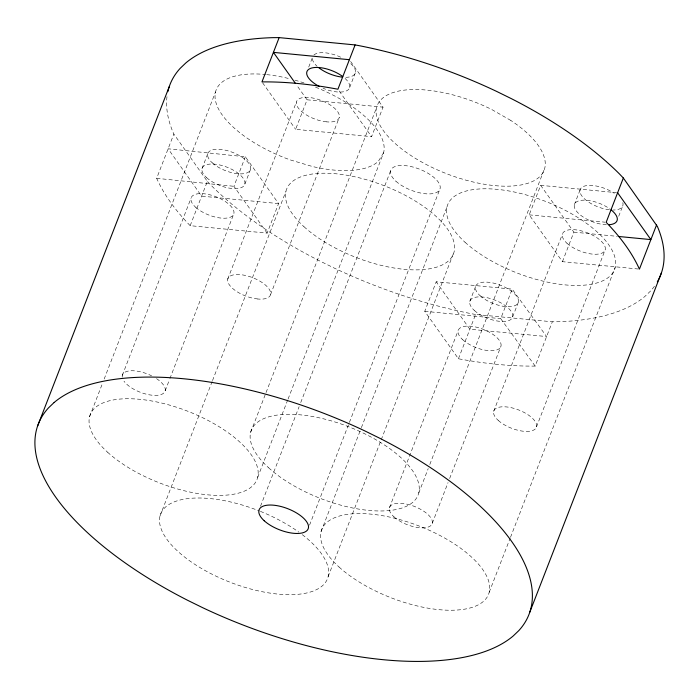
<?xml version="1.0" encoding="UTF-8"?>
<svg xmlns="http://www.w3.org/2000/svg" width="699" height="699" viewBox="0 0 699 699"><rect width="100%" height="100%" fill="white"/><g stroke="black" fill="none" stroke-linecap="round" stroke-linejoin="round"><path stroke-width="0.52" stroke-dasharray="3.5 2.62" d="M278.586 203.592L201.635 196.157L168.109 148.791L245.366 156.777L278.586 203.592L267.14 233.125L190.18 225.681C176.733 211.718 164.632 196.096 156.663 178.315L173.841 134.033L173.3 132.915A263.156 113.29 21.2 0 1 167.113 95.763M89.568 416.7L102.596 383.096M104.177 379.024L215.545 91.91M202.002 168.59L207.725 153.824M122.316 375.328L191.028 198.167M190.18 225.681L207.358 181.391L173.841 134.033M267.14 233.125L233.92 186.301L245.366 156.777M244.851 184.073L250.574 169.307M165.156 390.802L169.507 379.609M169.901 378.587L233.877 213.649M308.713 67.095L312.532 57.248A22.805 9.821 21.2 0 0 317.11 66.3M227.725 279.093L296.437 101.94M350.618 61.451L383.043 107.148L371.588 136.672L295.625 129.324L307.079 99.8L296.481 84.867M160.01 515.967L212.138 381.575M212.531 380.553L285.987 191.185M349.649 87.497L355.38 72.731M270.565 294.576L339.286 117.423M250.644 432.279L265.655 393.589M266.048 392.567L376.621 107.489M257.66 477.434L287.673 400.055M288.075 399.033L383.637 152.644A89.472 38.515 21.2 0 0 313.947 86.527M260.509 506.251L299.146 406.626M300.727 402.554L390.627 170.766M309.552 525.132L440.073 188.634M321.086 531.546L360.972 428.714M361.366 427.692L447.063 206.755M654.465 286.232A263.156 113.29 21.2 0 1 650.437 291.142L644.862 296.463A263.156 113.29 21.2 0 1 557.75 321.75L552.341 321.785L535.163 366.075C509.414 366.398 483.717 363.454 458.43 358.762L424.756 311.308L436.211 281.784L512.175 289.124L546.618 336.551L469.877 329.238L436.211 281.784M328.102 576.701L454.079 251.911M389.413 507.824L458.133 330.671M469.798 301.435L475.521 286.669M458.43 358.762L475.608 314.471L552.341 321.785M418.745 493.005L428.225 468.575M429.798 464.503L544.722 168.223M638.344 269.019L562.433 261.679L529.204 214.855L540.659 185.331L616.535 192.671M535.163 366.075L500.72 318.657L512.175 289.124M432.262 523.306L448.059 482.581M449.64 478.509L500.982 346.154M512.647 316.918L518.37 302.151M493.66 411.353L562.38 234.2M574.333 204.72L580.065 189.962M562.433 261.679L573.879 232.147L540.659 185.331M536.509 426.836L605.229 249.683M618.711 216.271L622.914 205.445M489.186 592.28L510.113 538.317M510.506 537.295L615.164 267.49M383.637 152.644L378.342 161.347A89.472 38.515 21.2 0 1 312.27 166.467L290.19 159.888A89.472 38.515 21.2 0 1 215.974 102.683A89.472 38.515 21.2 0 1 265.707 74.522M307.079 99.8L383.043 107.148M529.204 214.855L605.081 222.195M573.879 232.147L617.261 236.349M424.756 311.308L500.72 318.657M156.663 178.315L233.92 186.301M475.608 314.471L472.673 313.956A263.156 113.29 21.2 0 1 334.052 267.979L319.452 260.814A263.156 113.29 21.2 0 1 211.404 185.619L207.358 181.391M339.164 90.975L371.588 136.672M262.588 82.779L295.625 129.324M266.712 74.627A89.472 38.515 21.2 0 1 289.884 78.812M294.908 80.149A89.472 38.515 21.2 0 1 303.995 82.936M302.256 534.656A89.472 38.515 21.2 0 1 283.139 594.491A89.472 38.515 21.2 0 1 160.421 526.67A89.472 38.515 21.2 0 1 259.399 510.978M260.395 511.371A89.472 38.515 21.2 0 1 298.77 532.079M350.793 63.688A22.805 9.821 21.2 0 1 344.607 77.292M313.877 55.029A22.805 9.821 21.2 0 1 341.811 57.737M622.8 202.693A22.805 9.821 21.2 0 1 613.11 210.023M609.257 209.779A22.805 9.821 21.2 0 1 580.118 189.752A22.805 9.821 21.2 0 1 614.272 193.265M345.07 78.445A22.805 9.821 21.2 0 1 346.381 90.94A22.805 9.821 21.2 0 1 323.06 88.249M606.409 224.772A22.805 9.821 21.2 0 1 578.239 213.125A22.805 9.821 21.2 0 1 581.437 200.298A22.805 9.821 21.2 0 1 610.288 209.254M156.524 378.631A22.805 9.821 21.2 0 1 157.188 395.319A22.805 9.821 21.2 0 1 123.985 381.156M122.22 377.111A22.805 9.821 21.2 0 1 151.596 375.809M326.494 121.853L321.094 120.944A22.805 9.821 21.2 0 1 297.18 100.394A22.805 9.821 21.2 0 1 332.112 106.265A22.805 9.821 21.2 0 1 326.494 121.853M257.782 299.006L252.374 298.097A22.805 9.821 21.2 0 1 228.459 277.547A22.805 9.821 21.2 0 1 263.401 283.427A22.805 9.821 21.2 0 1 257.782 299.006M510.838 120.464L491.502 109.385A89.472 38.515 21.2 0 0 376.263 114.479A89.472 38.515 21.2 0 0 501.183 186.083A89.472 38.515 21.2 0 0 510.838 120.464M303.951 226.668A89.472 38.515 21.2 0 0 448.784 260.613A89.472 38.515 21.2 0 0 357.355 177.363A89.472 38.515 21.2 0 0 303.951 226.668M465.036 242.247A89.472 38.515 21.2 0 0 609.86 276.192A89.472 38.515 21.2 0 0 518.44 192.933A89.472 38.515 21.2 0 0 465.036 242.247M268.617 467.762A89.472 38.515 21.2 0 0 413.45 501.707A89.472 38.515 21.2 0 0 322.021 418.456A89.472 38.515 21.2 0 0 268.617 467.762M107.541 452.183A89.472 38.515 21.2 0 0 252.365 486.128A89.472 38.515 21.2 0 0 160.936 402.877A89.472 38.515 21.2 0 0 107.541 452.183M339.059 567.029A89.472 38.515 21.2 0 0 483.891 600.974A89.472 38.515 21.2 0 0 392.462 517.723A89.472 38.515 21.2 0 0 339.059 567.029M395.914 181.207A26.317 11.333 21.2 0 0 438.518 191.194A26.317 11.333 21.2 0 0 411.624 166.703A26.317 11.333 21.2 0 0 395.914 181.207M480.099 295.712A22.805 9.821 21.2 0 0 517.015 304.371A22.805 9.821 21.2 0 0 493.712 283.147A22.805 9.821 21.2 0 0 480.099 295.712M212.313 162.876A22.805 9.821 21.2 0 0 249.228 171.526A22.805 9.821 21.2 0 0 225.917 150.302A22.805 9.821 21.2 0 0 212.313 162.876M195.606 207.21A22.805 9.821 21.2 0 0 232.522 215.869A22.805 9.821 21.2 0 0 209.219 194.645A22.805 9.821 21.2 0 0 195.606 207.21M462.712 339.714A22.805 9.821 21.2 0 0 499.628 348.364A22.805 9.821 21.2 0 0 476.325 327.149A22.805 9.821 21.2 0 0 462.712 339.714M566.959 243.243A22.805 9.821 21.2 0 0 603.875 251.893A22.805 9.821 21.2 0 0 580.572 230.679A22.805 9.821 21.2 0 0 566.959 243.243M206.581 177.633A22.805 9.821 21.2 0 0 243.497 186.284A22.805 9.821 21.2 0 0 220.194 165.069A22.805 9.821 21.2 0 0 206.581 177.633M474.376 310.478A22.805 9.821 21.2 0 0 511.292 319.128A22.805 9.821 21.2 0 0 487.989 297.914A22.805 9.821 21.2 0 0 474.376 310.478M498.247 420.405A22.805 9.821 21.2 0 0 535.163 429.055A22.805 9.821 21.2 0 0 511.86 407.832A22.805 9.821 21.2 0 0 498.247 420.405M394 516.867A22.805 9.821 21.2 0 0 430.916 525.526A22.805 9.821 21.2 0 0 407.604 504.302A22.805 9.821 21.2 0 0 394 516.867"/><path stroke-width="1.05" d="M37.493 426.329L169.202 86.781M355.101 44.928L279.146 37.615L261.968 81.897C287.455 81.643 312.89 84.57 337.923 89.219L355.101 44.928L358.028 45.452A263.156 113.29 21.2 0 1 496.648 91.42L511.249 98.594A263.156 113.29 21.2 0 1 619.297 173.78L623.342 178.009L657.401 226.493A263.156 113.29 21.2 0 1 657.305 281.898M623.342 178.009L606.164 222.299C619.471 236.131 631.485 251.553 639.428 269.124L656.606 224.833M529.798 612.175L661.507 272.627M279.146 37.615L272.951 37.65A263.156 113.29 21.2 0 0 185.838 62.936L180.272 68.257A263.156 113.29 21.2 0 0 167.839 91.7M349.369 59.695L273.423 52.373L295.231 83.111M618.344 236.454L650.883 239.6L617.619 192.775M342.589 77.161A22.805 9.821 21.2 0 1 318.604 67.567M319.504 86.571A22.805 9.821 21.2 0 1 310.173 68.528A22.805 9.821 21.2 0 1 342.755 76.549M611.109 209.883A22.805 9.821 21.2 0 1 609.213 224.72M54.138 402.484L48.563 407.814A263.156 113.29 21.2 0 0 187.751 600.362L202.352 607.536A263.156 113.29 21.2 0 0 513.162 636.011L518.728 630.69A263.156 113.29 21.2 0 0 379.548 438.142L364.948 430.968A263.156 113.29 21.2 0 0 54.138 402.484M264.213 520.755A26.317 11.333 21.2 0 0 306.809 530.742A26.317 11.333 21.2 0 0 279.923 506.251A26.317 11.333 21.2 0 0 264.213 520.755"/></g></svg>
